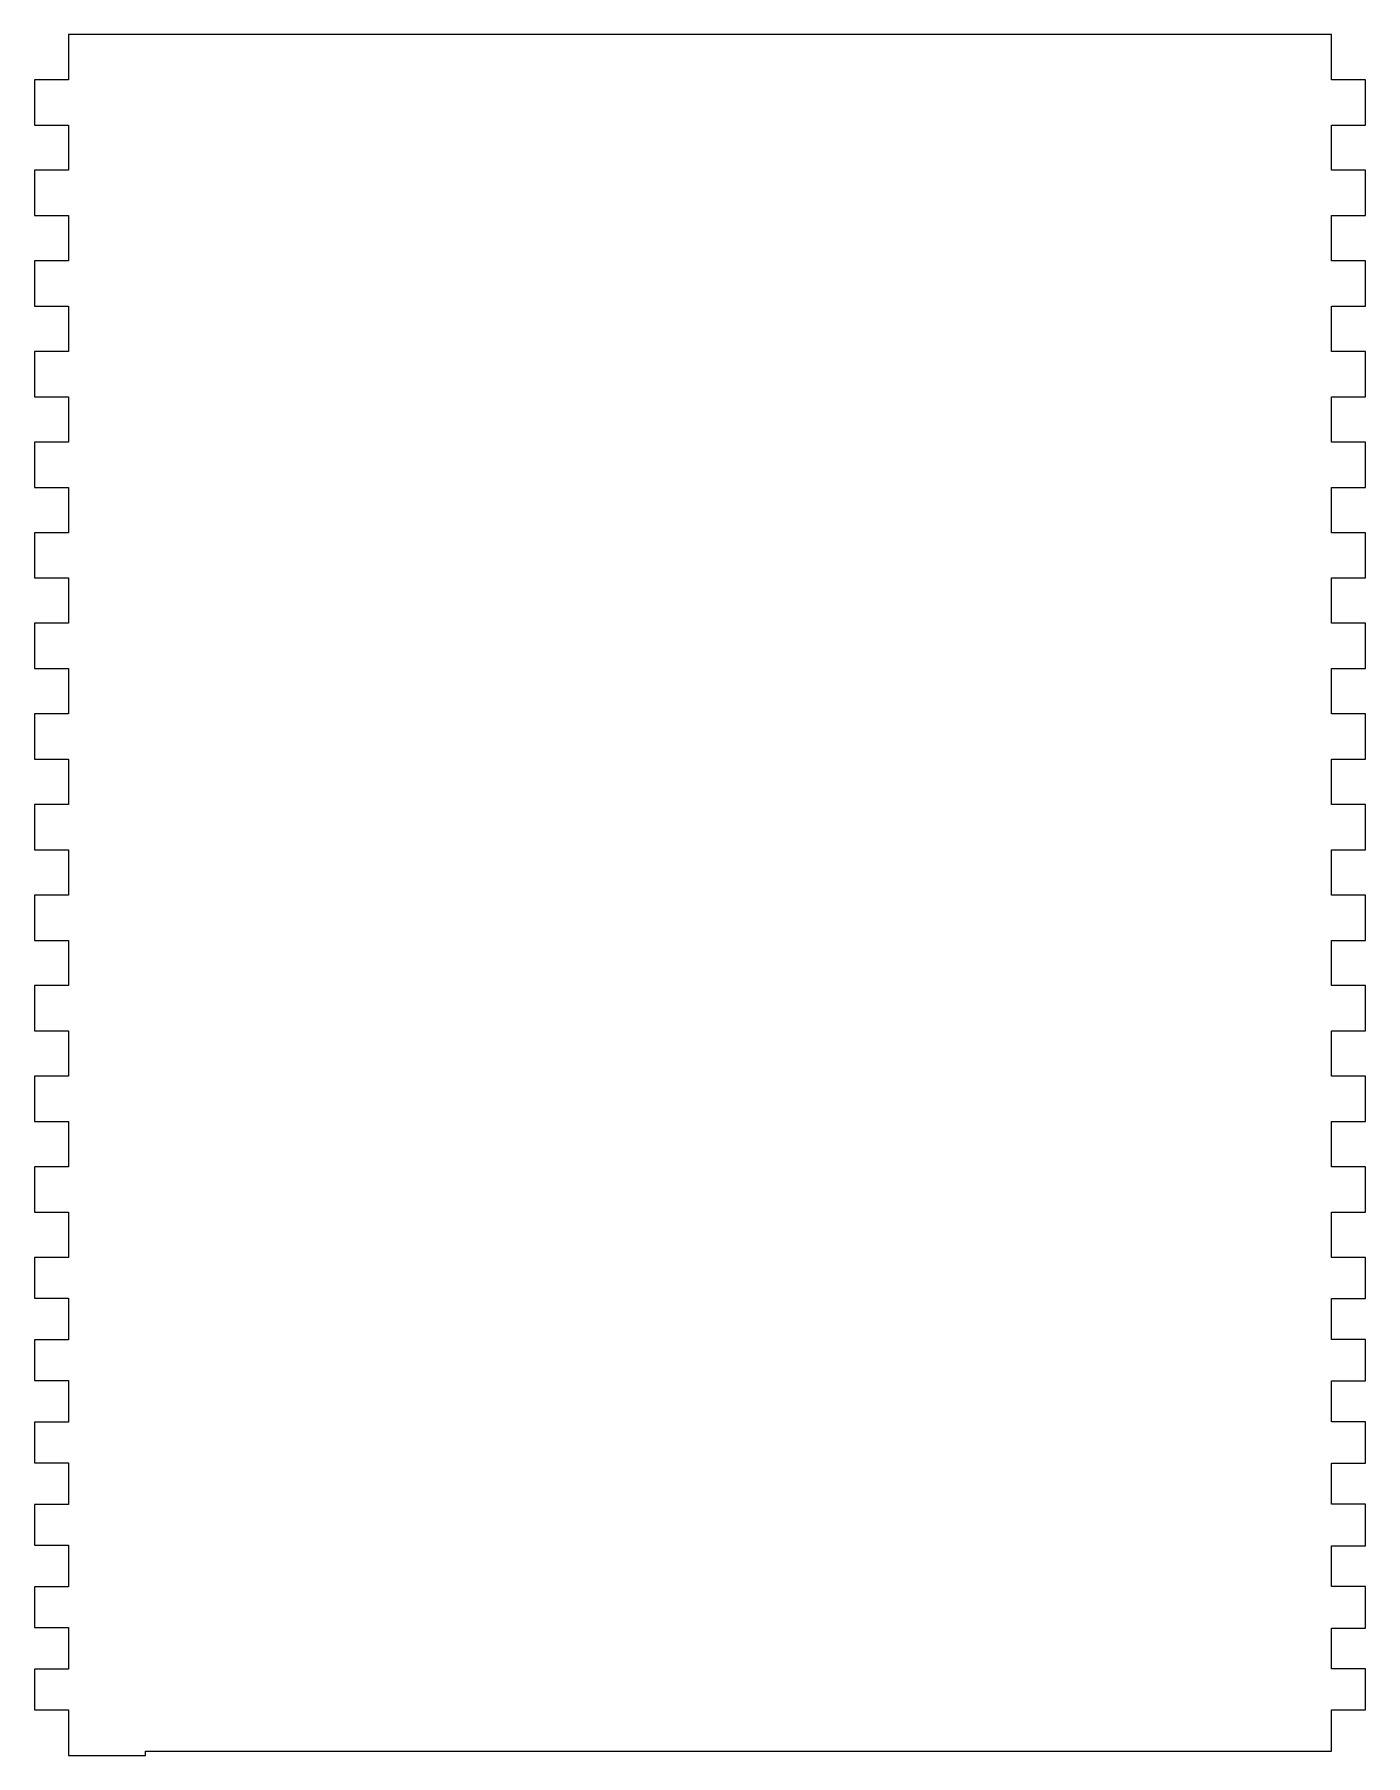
# Model space of a CAD drawing. Header units: millimetres. Extents: x -83 to 64, y -150 to 40.
import ezdxf

# ---------------------------------------------------------------- set-up
doc = ezdxf.new("R2010")
doc.units = ezdxf.units.MM
doc.layers.get('0').update_dxf_attribs({"linetype": 'CONTINUOUS'})

msp = doc.modelspace()

# ---------------------------------------------------------------- linework, layer by layer
for p, q in [((60.25, 40, 0), (-79.25, 40, 0)), ((-79.25, 40, 0), (-79.25, 35, 0)), ((60.25, 35, 0), (60.25, 40, 0)), ((-79.25, 35, 0), (-83, 35, 0)), ((-83, 35, 0), (-83, 30, 0)), ((64, 35, 0), (60.25, 35, 0)), ((64, 30, 0), (64, 35, 0)), ((-83, 30, 0), (-79.25, 30, 0)), ((-79.25, 30, 0), (-79.25, 25, 0)), ((60.25, 25, 0), (60.25, 30, 0)), ((60.25, 30, 0), (64, 30, 0)), ((-79.25, 25, 0), (-83, 25, 0)), ((-83, 25, 0), (-83, 20, 0)), ((64, 25, 0), (60.25, 25, 0)), ((64, 20, 0), (64, 25, 0)), ((-83, 20, 0), (-79.25, 20, 0)), ((-79.25, 20, 0), (-79.25, 15, 0)), ((60.25, 15, 0), (60.25, 20, 0)), ((60.25, 20, 0), (64, 20, 0)), ((-79.25, 15, 0), (-83, 15, 0)), ((-83, 15, 0), (-83, 10, 0)), ((64, 15, 0), (60.25, 15, 0)), ((64, 10, 0), (64, 15, 0)), ((-83, 10, 0), (-79.25, 10, 0)), ((-79.25, 10, 0), (-79.25, 5, 0)), ((60.25, 5, 0), (60.25, 10, 0)), ((60.25, 10, 0), (64, 10, 0)), ((-79.25, 5, 0), (-83, 5, 0)), ((-83, 5, 0), (-83, 0, 0)), ((64, 5, 0), (60.25, 5, 0)), ((64, 0, 0), (64, 5, 0)), ((-83, 0, 0), (-79.25, 0, 0)), ((-79.25, 0, 0), (-79.25, -5, 0)), ((60.25, -5, 0), (60.25, 0, 0)), ((60.25, 0, 0), (64, 0, 0)), ((-79.25, -5, 0), (-83, -5, 0)), ((-83, -5, 0), (-83, -10, 0)), ((64, -5, 0), (60.25, -5, 0)), ((64, -10, 0), (64, -5, 0)), ((-83, -10, 0), (-79.25, -10, 0)), ((-79.25, -10, 0), (-79.25, -15, 0)), ((60.25, -15, 0), (60.25, -10, 0)), ((60.25, -10, 0), (64, -10, 0)), ((-79.25, -15, 0), (-83, -15, 0)), ((-83, -15, 0), (-83, -20, 0)), ((64, -15, 0), (60.25, -15, 0)), ((64, -20, 0), (64, -15, 0)), ((-83, -20, 0), (-79.25, -20, 0)), ((-79.25, -20, 0), (-79.25, -25, 0)), ((60.25, -25, 0), (60.25, -20, 0)), ((60.25, -20, 0), (64, -20, 0)), ((-79.25, -25, 0), (-83, -25, 0)), ((-83, -25, 0), (-83, -30, 0)), ((64, -25, 0), (60.25, -25, 0)), ((64, -30, 0), (64, -25, 0)), ((-83, -30, 0), (-79.25, -30, 0)), ((-79.25, -30, 0), (-79.25, -35, 0)), ((60.25, -35, 0), (60.25, -30, 0)), ((60.25, -30, 0), (64, -30, 0)), ((-79.25, -35, 0), (-83, -35, 0)), ((-83, -35, 0), (-83, -40, 0)), ((64, -35, 0), (60.25, -35, 0)), ((64, -40, 0), (64, -35, 0)), ((-83, -40, 0), (-79.25, -40, 0)), ((-79.25, -40, 0), (-79.25, -45, 0)), ((60.25, -45, 0), (60.25, -40, 0)), ((60.25, -40, 0), (64, -40, 0)), ((-79.25, -45, 0), (-83, -45, 0)), ((-83, -45, 0), (-83, -50, 0)), ((64, -45, 0), (60.25, -45, 0)), ((64, -50, 0), (64, -45, 0)), ((-83, -50, 0), (-79.25, -50, 0)), ((-79.25, -50, 0), (-79.25, -55, 0)), ((60.25, -55, 0), (60.25, -50, 0)), ((60.25, -50, 0), (64, -50, 0)), ((-79.25, -55, 0), (-83, -55, 0)), ((-83, -55, 0), (-83, -60, 0)), ((64, -55, 0), (60.25, -55, 0)), ((64, -60, 0), (64, -55, 0)), ((-83, -60, 0), (-79.25, -60, 0)), ((-79.25, -60, 0), (-79.25, -65, 0)), ((60.25, -65, 0), (60.25, -60, 0)), ((60.25, -60, 0), (64, -60, 0)), ((-79.25, -65, 0), (-83, -65, 0)), ((-83, -65, 0), (-83, -70, 0)), ((64, -65, 0), (60.25, -65, 0)), ((64, -70, 0), (64, -65, 0)), ((-83, -70, 0), (-79.25, -70, 0)), ((-79.25, -70, 0), (-79.25, -75, 0)), ((60.25, -75, 0), (60.25, -70, 0)), ((60.25, -70, 0), (64, -70, 0)), ((-79.25, -75, 0), (-83, -75, 0)), ((-83, -75, 0), (-83, -80, 0)), ((64, -75, 0), (60.25, -75, 0)), ((64, -80, 0), (64, -75, 0)), ((-83, -80, 0), (-79.25, -80, 0)), ((-79.25, -80, 0), (-79.25, -85, 0)), ((60.25, -85, 0), (60.25, -80, 0)), ((60.25, -80, 0), (64, -80, 0)), ((-79.25, -85, 0), (-83, -85, 0)), ((-83, -85, 0), (-83, -90, 0)), ((64, -85, 0), (60.25, -85, 0)), ((64, -90, 0), (64, -85, 0)), ((-83, -90, 0), (-79.25, -90, 0)), ((-79.25, -90, 0), (-79.25, -95, 0)), ((60.25, -95, 0), (60.25, -90, 0)), ((60.25, -90, 0), (64, -90, 0)), ((-79.25, -95, 0), (-83, -95, 0)), ((-83, -95, 0), (-83, -99.5, 0)), ((64, -95, 0), (60.25, -95, 0)), ((64, -99.55, 0), (64, -95, 0)), ((-83, -99.5, 0), (-79.25, -99.5, 0)), ((-79.25, -99.5, 0), (-79.25, -99.55, 0)), ((-79.25, -99.55, 0), (-79.25, -99.55, 0)), ((-79.25, -99.55, 0), (-79.25, -104.05, 0)), ((60.25, -104.05, 0), (60.25, -99.55, 0)), ((60.25, -99.55, 0), (64, -99.55, 0)), ((-79.25, -104.09, 0), (-83, -104.09, 0)), ((-83, -104.09, 0), (-83, -108.59, 0)), ((-79.25, -104.05, 0), (-79.25, -104.05, 0)), ((-79.25, -104.05, 0), (-79.25, -104.09, 0)), ((64, -104.05, 0), (60.25, -104.05, 0)), ((64, -108.64, 0), (64, -104.05, 0)), ((-83, -108.59, 0), (-79.25, -108.59, 0)), ((-79.25, -108.59, 0), (-79.25, -108.64, 0)), ((-79.25, -108.64, 0), (-79.25, -108.64, 0)), ((-79.25, -108.64, 0), (-79.25, -113.14, 0)), ((60.25, -113.14, 0), (60.25, -108.64, 0)), ((60.25, -108.64, 0), (64, -108.64, 0)), ((-79.25, -113.18, 0), (-83, -113.18, 0)), ((-83, -113.18, 0), (-83, -117.68, 0)), ((-79.25, -113.14, 0), (-79.25, -113.14, 0)), ((-79.25, -113.14, 0), (-79.25, -113.18, 0)), ((64, -113.14, 0), (60.25, -113.14, 0)), ((64, -117.73, 0), (64, -113.14, 0)), ((-83, -117.68, 0), (-79.25, -117.68, 0)), ((-79.25, -117.68, 0), (-79.25, -117.73, 0)), ((-79.25, -117.73, 0), (-79.25, -117.73, 0)), ((-79.25, -117.73, 0), (-79.25, -122.23, 0)), ((60.25, -122.23, 0), (60.25, -117.73, 0)), ((60.25, -117.73, 0), (64, -117.73, 0)), ((-79.25, -122.27, 0), (-83, -122.27, 0)), ((-83, -122.27, 0), (-83, -126.77, 0)), ((-79.25, -122.23, 0), (-79.25, -122.23, 0)), ((-79.25, -122.23, 0), (-79.25, -122.27, 0)), ((64, -122.23, 0), (60.25, -122.23, 0)), ((64, -126.82, 0), (64, -122.23, 0)), ((-83, -126.77, 0), (-79.25, -126.77, 0)), ((-79.25, -126.77, 0), (-79.25, -126.82, 0)), ((-79.25, -126.82, 0), (-79.25, -126.82, 0)), ((-79.25, -126.82, 0), (-79.25, -131.32, 0)), ((60.25, -131.32, 0), (60.25, -126.82, 0)), ((60.25, -126.82, 0), (64, -126.82, 0)), ((-79.25, -131.36), (-83, -131.36)), ((-83, -131.36), (-83, -135.86)), ((-79.25, -131.32, 0), (-79.25, -131.32, 0)), ((-79.25, -131.32, 0), (-79.25, -131.36)), ((64, -131.32, 0), (60.25, -131.32, 0)), ((64, -135.91, 0), (64, -131.32, 0)), ((-83, -135.86), (-79.25, -135.86)), ((-79.25, -135.86), (-79.25, -135.91, 0)), ((-79.25, -135.91, 0), (-79.25, -135.91, 0)), ((-79.25, -135.91, 0), (-79.25, -140.41, 0)), ((60.25, -140.41, 0), (60.25, -135.91, 0)), ((60.25, -135.91, 0), (64, -135.91, 0)), ((-79.25, -140.45, 0), (-83, -140.45, 0)), ((-83, -140.45, 0), (-83, -144.95, 0)), ((-79.25, -140.41, 0), (-79.25, -140.41, 0)), ((-79.25, -140.41, 0), (-79.25, -140.45, 0)), ((64, -140.41, 0), (60.25, -140.41, 0)), ((64, -144.95, 0), (64, -140.41, 0)), ((-83, -144.95, 0), (-79.25, -144.95, 0)), ((-79.25, -144.95, 0), (-79.25, -145, 0)), ((-79.25, -145, 0), (-79.25, -145, 0)), ((-79.25, -145, 0), (-79.25, -149.5, 0)), ((60.25, -149.5, 0), (60.25, -144.95, 0)), ((60.25, -144.95, 0), (64, -144.95, 0)), ((-79.25, -149.5, 0), (-79.25, -149.5, 0)), ((-79.25, -149.5, 0), (-79.25, -149.99, 0)), ((-79.25, -149.99, 0), (-70.75, -149.99, 0)), ((-70.75, -149.99, 0), (-70.75, -149.5, 0)), ((-70.75, -149.5, 0), (60.25, -149.5, 0))]:
    msp.add_line(p, q)

doc.saveas('drawing.dxf')
